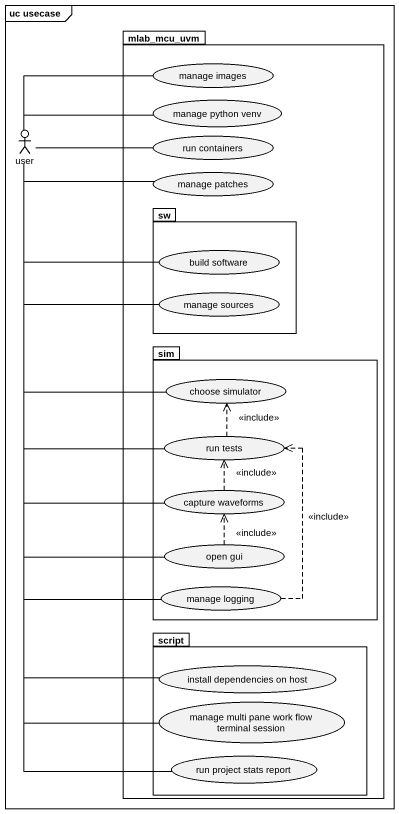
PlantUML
@startuml
mainframe uc usecase
package mlab_mcu_uvm {
  usecase "manage images" as manage_images
  usecase "manage python venv" as manage_python_venv
  usecase "run containers" as run_containers
  usecase "manage patches" as manage_patches
  package sw {
    usecase "build software" as build_software
    usecase "manage sources" as manage_sources
  }
  package sim {
    usecase "choose simulator" as choose_simulator
    usecase "run tests" as run_tests
    usecase "capture waveforms" as capture_waveforms
    usecase "open gui" as open_gui
    usecase "manage logging" as manage_logging
  }
  package script {
    usecase "install dependencies on host" as install_dependencies_on_host
    usecase "manage multi pane work flow terminal session" as manage_multi_pane_work_flow
    usecase "run project stats report" as run_project_stats_report
  }
}
actor user
user -right- manage_images
user -right- manage_python_venv
user -right- run_containers
user -right- manage_patches
user -right- build_software
user -- manage_sources
user -- choose_simulator
user -- run_tests
user -- capture_waveforms
user -- open_gui
user -- manage_logging
user -- install_dependencies_on_host
user -- manage_multi_pane_work_flow
user -- run_project_stats_report
run_tests .up.> choose_simulator : <<include>>
capture_waveforms .up.> run_tests : <<include>>
open_gui .up.> capture_waveforms : <<include>>
manage_logging .up.> run_tests : <<include>>
@enduml
